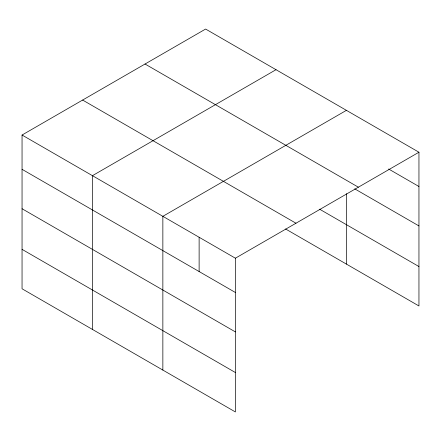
<?xml version="1.0" encoding="UTF-8"?>
<svg xmlns="http://www.w3.org/2000/svg" width="441" height="441" viewBox="0 0 441 441"><rect width="100%" height="100%" fill="white"/><g stroke="black" fill="none" stroke-linecap="round" stroke-linejoin="round"><path stroke-width="0.66" d="M22.05 135.029L235.389 258.2L235.389 411.949L22.05 288.778L22.05 135.029L205.611 29.051L418.95 152.222L418.95 305.971L285.559 228.962M276.011 69.695L92.45 175.672L92.45 329.427M346.417 110.344L162.856 216.322L162.856 370.071M235.389 258.2L418.95 152.222M388.626 169.002L418.95 186.504M145.034 64.022L358.373 187.193M354.74 188.858L418.95 225.93M319.565 209.172L418.95 266.551M82.627 100.057L295.966 223.223M22.05 169.316L235.389 292.482M22.05 208.736L235.389 331.908M22.05 249.358L235.389 372.529M346.417 193.693L346.417 264.093M199.123 237.258L199.123 271.546"/></g></svg>
